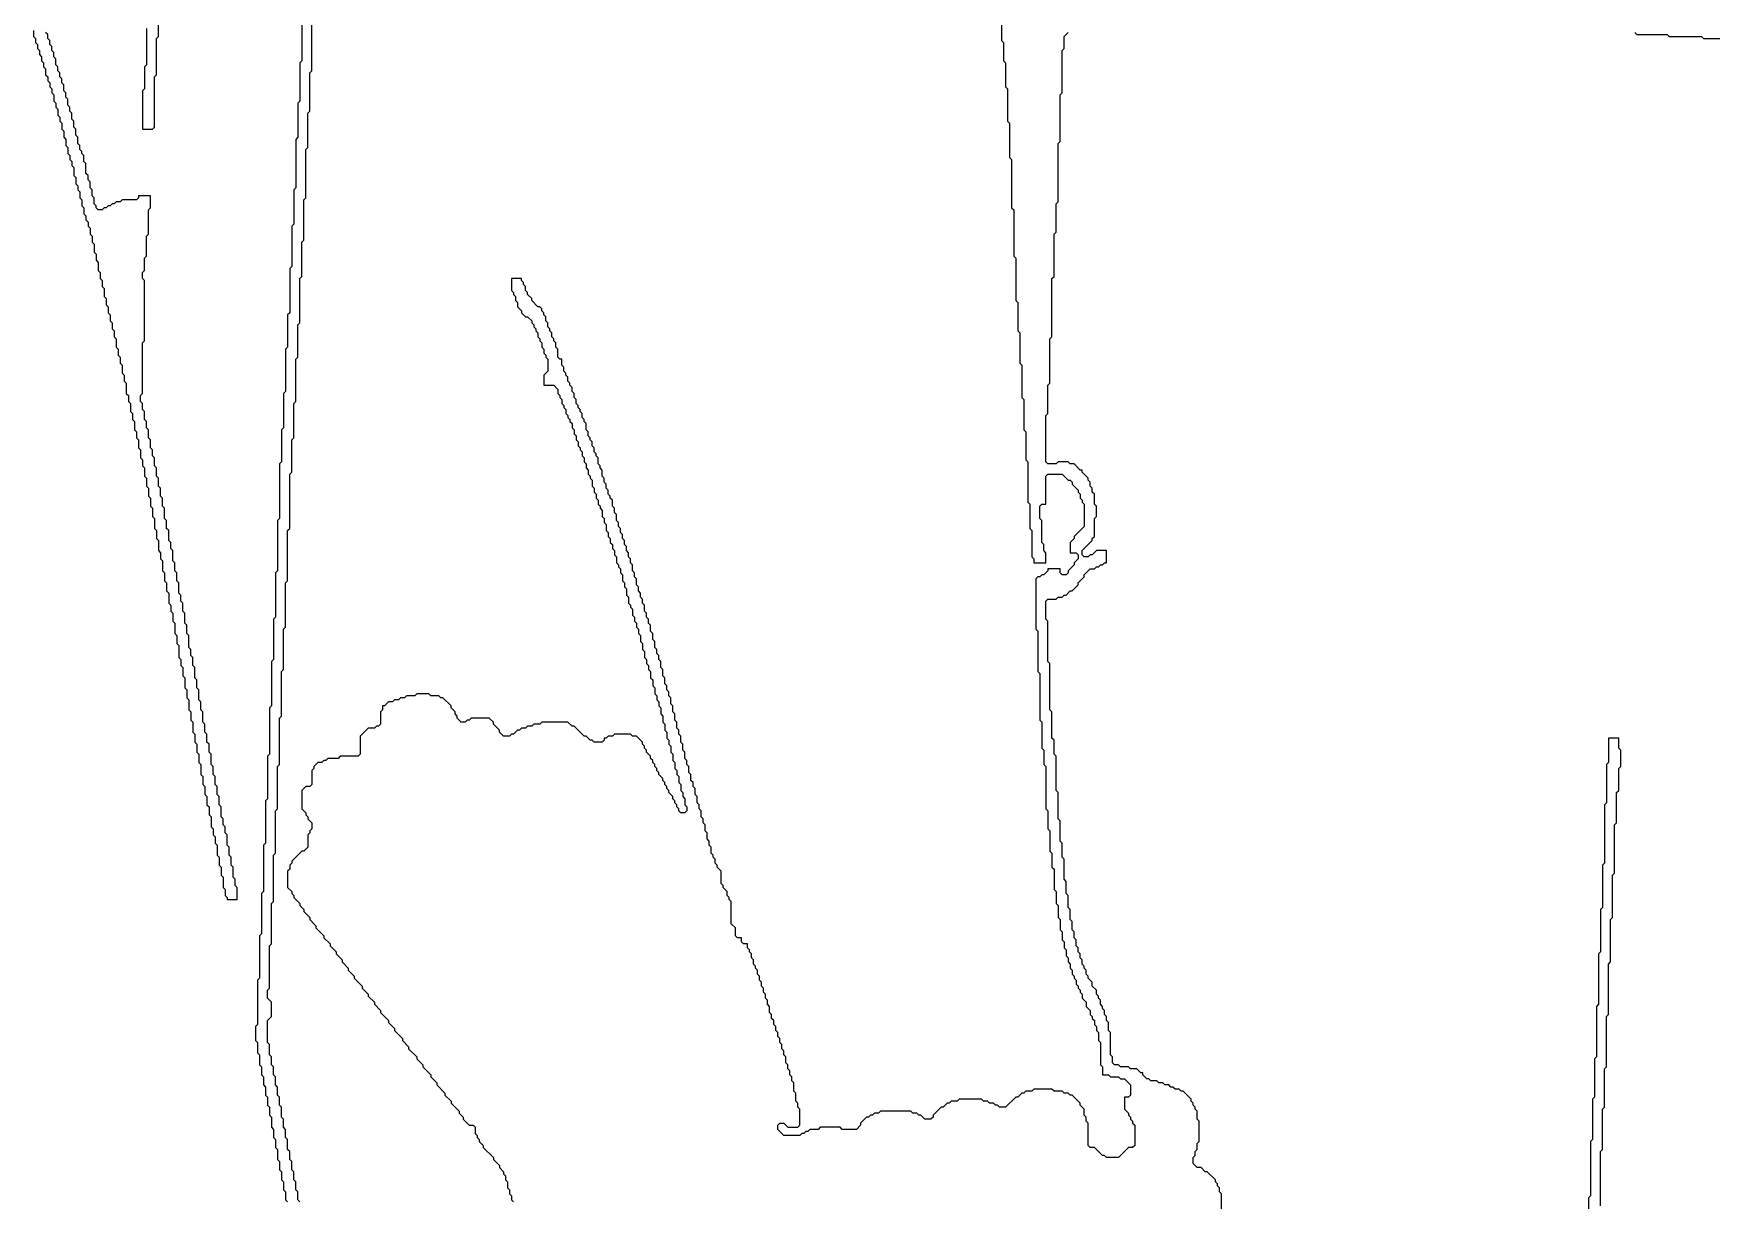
# Model space of a CAD drawing. Header units: metres. Extents: x 0 to 100, y 0 to 127.
# Drawn here: x 54.9 to 75.7, y 35.39 to 49.86 of the extents above; entities that cross this region are included whole.
import ezdxf

# ---------------------------------------------------------------- set-up
doc = ezdxf.new("R2010")
doc.units = ezdxf.units.M

msp = doc.modelspace()

# ---------------------------------------------------------------- linework, layer by layer
for points in [[(66.9, 50.15), (66.9, 49.775), (66.925, 49.75), (66.925, 49.525), (66.95, 49.5), (66.95, 49.2), (66.975, 49.175), (66.975, 48.775), (67, 48.75), (67, 48.325), (67.025, 48.3), (67.025, 47.7), (67.05, 47.675), (67.05, 47.1), (67.075, 47.075), (67.075, 46.55), (67.1, 46.525), (67.1, 46.175), (67.125, 46.15), (67.125, 45.775), (67.15, 45.75), (67.15, 45.35), (67.175, 45.325), (67.175, 44.95), (67.2, 44.925), (67.2, 44.575), (67.225, 44.55), (67.225, 44.05), (67.25, 44.025), (67.25, 43.725), (67.275, 43.7), (67.275, 43.375), (67.3, 43.35), (67.3, 43.3), (67.45, 43.3), (67.45, 43.425), (67.425, 43.45), (67.425, 43.525), (67.4, 43.55), (67.4, 43.825), (67.375, 43.85), (67.375, 44), (67.4, 44.025), (67.45, 44.025), (67.45, 44.375), (67.475, 44.4), (67.65, 44.4), (67.725, 44.325), (67.75, 44.325), (67.775, 44.3), (67.775, 44.275), (67.85, 44.2), (67.85, 44.175), (67.875, 44.15), (67.875, 44.1), (67.9, 44.075), (67.9, 44.05), (67.925, 44.025), (67.925, 43.75), (67.8, 43.625), (67.8, 43.6), (67.75, 43.55), (67.75, 43.425), (67.825, 43.425), (67.85, 43.4), (67.85, 43.35), (67.8, 43.3), (67.8, 43.275), (67.725, 43.2), (67.725, 43.175), (67.7, 43.15), (67.65, 43.15), (67.625, 43.175), (67.625, 43.225), (67.475, 43.225), (67.475, 43.2), (67.425, 43.15), (67.4, 43.15), (67.375, 43.125), (67.35, 43.125), (67.325, 43.1), (67.325, 42.475), (67.35, 42.45), (67.35, 41.95), (67.375, 41.925), (67.375, 41.35), (67.4, 41.325), (67.4, 41), (67.425, 40.975), (67.425, 40.8), (67.45, 40.775), (67.45, 40.25), (67.475, 40.225), (67.475, 40), (67.5, 39.975), (67.5, 39.725), (67.525, 39.7), (67.525, 39.525), (67.55, 39.5), (67.55, 39.25), (67.575, 39.225), (67.575, 39.075), (67.6, 39.05), (67.6, 38.9), (67.625, 38.875), (67.625, 38.75), (67.65, 38.725), (67.65, 38.625), (67.675, 38.6), (67.675, 38.525), (67.7, 38.5), (67.7, 38.425), (67.725, 38.4), (67.725, 38.35), (67.75, 38.325), (67.75, 38.275), (67.775, 38.25), (67.775, 38.2), (67.8, 38.175), (67.8, 38.15), (67.825, 38.125), (67.825, 38.075), (67.85, 38.05), (67.85, 38.025), (67.875, 38), (67.875, 37.975), (67.9, 37.95), (67.9, 37.9), (67.95, 37.85), (67.95, 37.8), (68, 37.75), (68, 37.7), (68.025, 37.675), (68.025, 37.65), (68.05, 37.625), (68.05, 37.575), (68.075, 37.55), (68.075, 37.5), (68.1, 37.475), (68.1, 37.375), (68.125, 37.35), (68.125, 37.075), (68.15, 37.05), (68.15, 36.95), (68.225, 36.95), (68.25, 36.925), (68.35, 36.925), (68.375, 36.9), (68.425, 36.9), (68.5, 36.825), (68.5, 36.7), (68.475, 36.675), (68.425, 36.675), (68.425, 36.525), (68.475, 36.475), (68.475, 36.45), (68.5, 36.425), (68.5, 36.4), (68.525, 36.375), (68.525, 36.35), (68.55, 36.325), (68.55, 36.075), (68.525, 36.05), (68.475, 36.05), (68.35, 35.925), (68.2, 35.925), (68.175, 35.95), (68.15, 35.95), (68.05, 36.05), (68, 36.05), (67.975, 36.075), (67.975, 36.35), (67.95, 36.375), (67.95, 36.425), (67.925, 36.45), (67.925, 36.525), (67.875, 36.575), (67.875, 36.6), (67.775, 36.7), (67.75, 36.7), (67.725, 36.725), (67.675, 36.725), (67.65, 36.75), (67.55, 36.75), (67.525, 36.775), (67.3, 36.775), (67.275, 36.75), (67.2, 36.75), (67.175, 36.725), (67.15, 36.725), (67.1, 36.675), (67.075, 36.675), (66.95, 36.55), (66.875, 36.55), (66.85, 36.575), (66.825, 36.575), (66.8, 36.6), (66.75, 36.6), (66.725, 36.625), (66.675, 36.625), (66.65, 36.65), (66.375, 36.65), (66.35, 36.625), (66.275, 36.625), (66.25, 36.6), (66.225, 36.6), (66.175, 36.55), (66.15, 36.55), (66.05, 36.45), (66.05, 36.425), (66.025, 36.4), (65.95, 36.4), (65.9, 36.45), (65.875, 36.45), (65.85, 36.475), (65.8, 36.475), (65.775, 36.5), (65.4, 36.5), (65.375, 36.475), (65.325, 36.475), (65.3, 36.45), (65.275, 36.45), (65.25, 36.425), (65.225, 36.425), (65.15, 36.35), (65.15, 36.325), (65.1, 36.275), (64.925, 36.275), (64.9, 36.3), (64.65, 36.3), (64.625, 36.275), (64.525, 36.275), (64.5, 36.25), (64.475, 36.25), (64.45, 36.225), (64.425, 36.225), (64.4, 36.2), (64.2, 36.2), (64.125, 36.275), (64.125, 36.325), (64.15, 36.35), (64.2, 36.35), (64.25, 36.3), (64.375, 36.3), (64.4, 36.325), (64.4, 36.525), (64.375, 36.55), (64.375, 36.6), (64.35, 36.625), (64.35, 36.725), (64.325, 36.75), (64.325, 36.85), (64.3, 36.875), (64.3, 36.925), (64.275, 36.95), (64.275, 37), (64.25, 37.025), (64.25, 37.075), (64.225, 37.1), (64.225, 37.175), (64.2, 37.2), (64.2, 37.25), (64.175, 37.275), (64.175, 37.325), (64.15, 37.35), (64.15, 37.4), (64.125, 37.425), (64.125, 37.475), (64.1, 37.5), (64.1, 37.55), (64.075, 37.575), (64.075, 37.625), (64.05, 37.65), (64.05, 37.7), (64.025, 37.725), (64.025, 37.8), (64, 37.825), (64, 37.875), (63.975, 37.9), (63.975, 37.95), (63.95, 37.975), (63.95, 38.025), (63.925, 38.05), (63.925, 38.1), (63.9, 38.125), (63.9, 38.175), (63.875, 38.2), (63.875, 38.25), (63.85, 38.275), (63.85, 38.3), (63.825, 38.325), (63.825, 38.375), (63.8, 38.4), (63.8, 38.45), (63.775, 38.475), (63.775, 38.5), (63.75, 38.525), (63.75, 38.575), (63.7, 38.575), (63.675, 38.6), (63.675, 38.65), (63.625, 38.65), (63.6, 38.675), (63.6, 38.775), (63.55, 38.825), (63.55, 39.1), (63.525, 39.125), (63.525, 39.15), (63.5, 39.175), (63.5, 39.225), (63.45, 39.275), (63.45, 39.3), (63.425, 39.325), (63.425, 39.475), (63.375, 39.525), (63.375, 39.55), (63.35, 39.575), (63.35, 39.625), (63.325, 39.65), (63.325, 39.675), (63.3, 39.7), (63.3, 39.775), (63.275, 39.8), (63.275, 39.85), (63.25, 39.875), (63.25, 39.95), (63.225, 39.975), (63.225, 40.05), (63.2, 40.075), (63.2, 40.125), (63.175, 40.15), (63.175, 40.225), (63.15, 40.25), (63.15, 40.3), (63.125, 40.325), (63.125, 40.4), (63.1, 40.425), (63.1, 40.5), (63.075, 40.525), (63.075, 40.575), (63.05, 40.6), (63.05, 40.675), (63.025, 40.7), (63.025, 40.775), (63, 40.8), (63, 40.85), (62.975, 40.875), (62.975, 40.95), (62.95, 40.975), (62.95, 41.05), (62.925, 41.075), (62.925, 41.15), (62.9, 41.175), (62.9, 41.225), (62.875, 41.25), (62.875, 41.325), (62.85, 41.35), (62.85, 41.425), (62.825, 41.45), (62.825, 41.525), (62.8, 41.55), (62.8, 41.625), (62.775, 41.65), (62.775, 41.7), (62.75, 41.725), (62.75, 41.775), (62.725, 41.8), (62.725, 41.875), (62.7, 41.9), (62.7, 41.975), (62.675, 42), (62.675, 42.075), (62.65, 42.1), (62.65, 42.15), (62.625, 42.175), (62.625, 42.225), (62.6, 42.25), (62.6, 42.325), (62.575, 42.35), (62.575, 42.425), (62.55, 42.45), (62.55, 42.525), (62.525, 42.55), (62.525, 42.6), (62.5, 42.625), (62.5, 42.675), (62.475, 42.7), (62.475, 42.775), (62.45, 42.8), (62.45, 42.85), (62.425, 42.875), (62.425, 42.925), (62.4, 42.95), (62.4, 43), (62.375, 43.025), (62.375, 43.1), (62.35, 43.125), (62.35, 43.175), (62.325, 43.2), (62.325, 43.275), (62.3, 43.3), (62.3, 43.35), (62.275, 43.375), (62.275, 43.425), (62.25, 43.45), (62.25, 43.5), (62.225, 43.525), (62.225, 43.575), (62.2, 43.6), (62.2, 43.65), (62.175, 43.675), (62.175, 43.725), (62.15, 43.75), (62.15, 43.8), (62.125, 43.825), (62.125, 43.9), (62.1, 43.925), (62.1, 43.975), (62.075, 44), (62.075, 44.075), (62.05, 44.1), (62.05, 44.125), (62.025, 44.15), (62.025, 44.2), (62, 44.225), (62, 44.275), (61.975, 44.3), (61.975, 44.35), (61.95, 44.375), (61.95, 44.45), (61.925, 44.475), (61.925, 44.5), (61.9, 44.525), (61.9, 44.6), (61.875, 44.625), (61.875, 44.65), (61.85, 44.675), (61.85, 44.725), (61.825, 44.75), (61.825, 44.8), (61.8, 44.825), (61.8, 44.85), (61.775, 44.875), (61.775, 44.925), (61.75, 44.95), (61.75, 45.025), (61.725, 45.05), (61.725, 45.075), (61.7, 45.1), (61.7, 45.15), (61.675, 45.175), (61.675, 45.2), (61.65, 45.225), (61.65, 45.25), (61.625, 45.275), (61.625, 45.325), (61.6, 45.35), (61.6, 45.4), (61.575, 45.425), (61.575, 45.475), (61.55, 45.5), (61.55, 45.525), (61.525, 45.55), (61.525, 45.6), (61.5, 45.625), (61.5, 45.65), (61.475, 45.675), (61.475, 45.725), (61.45, 45.75), (61.45, 45.825), (61.425, 45.825), (61.4, 45.85), (61.4, 45.95), (61.375, 45.975), (61.375, 46.025), (61.35, 46.05), (61.35, 46.075), (61.325, 46.1), (61.325, 46.15), (61.3, 46.175), (61.3, 46.2), (61.275, 46.225), (61.275, 46.275), (61.25, 46.3), (61.25, 46.35), (61.225, 46.375), (61.225, 46.4), (61.2, 46.425), (61.2, 46.45), (61.175, 46.475), (61.15, 46.475), (61.075, 46.55), (61.075, 46.575), (61.025, 46.625), (61.025, 46.65), (61, 46.675), (61, 46.725), (60.975, 46.75), (60.975, 46.775), (60.95, 46.8), (60.95, 46.825), (60.825, 46.825), (60.825, 46.675), (60.85, 46.65), (60.85, 46.625), (60.875, 46.6), (60.875, 46.55), (60.9, 46.525), (60.9, 46.475), (60.95, 46.425), (60.95, 46.4), (61, 46.35), (61.025, 46.35), (61.075, 46.3), (61.075, 46.275), (61.1, 46.25), (61.1, 46.225), (61.125, 46.2), (61.125, 46.175), (61.15, 46.15), (61.15, 46.1), (61.175, 46.075), (61.175, 46.05), (61.2, 46.025), (61.2, 45.975), (61.225, 45.95), (61.225, 45.9), (61.25, 45.875), (61.25, 45.85), (61.275, 45.825), (61.275, 45.675), (61.225, 45.625), (61.225, 45.5), (61.35, 45.5), (61.4, 45.45), (61.4, 45.4), (61.425, 45.375), (61.425, 45.35), (61.45, 45.325), (61.45, 45.275), (61.475, 45.25), (61.475, 45.225), (61.5, 45.2), (61.5, 45.15), (61.525, 45.125), (61.525, 45.1), (61.55, 45.075), (61.55, 45.05), (61.575, 45.025), (61.575, 44.975), (61.6, 44.95), (61.6, 44.9), (61.625, 44.875), (61.625, 44.825), (61.65, 44.8), (61.65, 44.75), (61.675, 44.725), (61.675, 44.7), (61.7, 44.675), (61.7, 44.625), (61.725, 44.6), (61.725, 44.55), (61.75, 44.525), (61.75, 44.475), (61.775, 44.45), (61.775, 44.4), (61.8, 44.375), (61.8, 44.35), (61.825, 44.325), (61.825, 44.25), (61.85, 44.225), (61.85, 44.175), (61.875, 44.15), (61.875, 44.1), (61.9, 44.075), (61.9, 44.025), (61.925, 44), (61.925, 43.975), (61.95, 43.95), (61.95, 43.875), (61.975, 43.85), (61.975, 43.8), (62, 43.775), (62, 43.7), (62.025, 43.675), (62.025, 43.625), (62.05, 43.6), (62.05, 43.55), (62.075, 43.525), (62.075, 43.475), (62.1, 43.45), (62.1, 43.4), (62.125, 43.375), (62.125, 43.3), (62.15, 43.275), (62.15, 43.25), (62.175, 43.225), (62.175, 43.175), (62.2, 43.15), (62.2, 43.075), (62.225, 43.05), (62.225, 43), (62.25, 42.975), (62.25, 42.9), (62.275, 42.875), (62.275, 42.8), (62.3, 42.775), (62.3, 42.75), (62.325, 42.725), (62.325, 42.65), (62.35, 42.625), (62.35, 42.575), (62.375, 42.55), (62.375, 42.5), (62.4, 42.475), (62.4, 42.425), (62.425, 42.4), (62.425, 42.325), (62.45, 42.3), (62.45, 42.225), (62.475, 42.2), (62.475, 42.125), (62.5, 42.1), (62.5, 42.05), (62.525, 42.025), (62.525, 41.975), (62.55, 41.95), (62.55, 41.875), (62.575, 41.85), (62.575, 41.775), (62.6, 41.75), (62.6, 41.675), (62.625, 41.65), (62.625, 41.6), (62.65, 41.575), (62.65, 41.525), (62.675, 41.5), (62.675, 41.425), (62.7, 41.4), (62.7, 41.325), (62.725, 41.3), (62.725, 41.225), (62.75, 41.2), (62.75, 41.125), (62.775, 41.1), (62.775, 41.05), (62.8, 41.025), (62.8, 40.95), (62.825, 40.925), (62.825, 40.85), (62.85, 40.825), (62.85, 40.75), (62.875, 40.725), (62.875, 40.675), (62.9, 40.65), (62.9, 40.575), (62.925, 40.55), (62.925, 40.475), (62.95, 40.45), (62.95, 40.4), (62.975, 40.375), (62.975, 40.3), (63, 40.275), (63, 40.225), (62.975, 40.2), (62.925, 40.2), (62.9, 40.225), (62.9, 40.25), (62.875, 40.275), (62.875, 40.3), (62.85, 40.325), (62.85, 40.35), (62.825, 40.375), (62.825, 40.4), (62.775, 40.45), (62.775, 40.475), (62.75, 40.5), (62.75, 40.525), (62.725, 40.55), (62.725, 40.575), (62.7, 40.6), (62.7, 40.625), (62.65, 40.675), (62.65, 40.7), (62.625, 40.725), (62.625, 40.75), (62.6, 40.775), (62.6, 40.8), (62.575, 40.825), (62.575, 40.85), (62.55, 40.875), (62.55, 40.9), (62.5, 40.95), (62.5, 40.975), (62.475, 41), (62.475, 41.025), (62.45, 41.05), (62.45, 41.075), (62.375, 41.15), (62.325, 41.15), (62.3, 41.175), (62.1, 41.175), (62.075, 41.15), (62.025, 41.15), (62, 41.125), (61.975, 41.125), (61.975, 41.1), (61.95, 41.075), (61.85, 41.075), (61.825, 41.1), (61.8, 41.1), (61.75, 41.15), (61.725, 41.15), (61.6, 41.275), (61.575, 41.275), (61.525, 41.325), (61.2, 41.325), (61.175, 41.3), (61.1, 41.3), (61.075, 41.275), (61.025, 41.275), (61, 41.25), (60.95, 41.25), (60.925, 41.225), (60.9, 41.225), (60.85, 41.175), (60.825, 41.175), (60.8, 41.15), (60.725, 41.15), (60.675, 41.2), (60.675, 41.225), (60.6, 41.3), (60.6, 41.325), (60.55, 41.375), (60.325, 41.375), (60.3, 41.35), (60.275, 41.35), (60.25, 41.325), (60.2, 41.325), (60.15, 41.375), (60.15, 41.4), (60.125, 41.425), (60.125, 41.45), (60.075, 41.5), (60.075, 41.525), (59.975, 41.625), (59.95, 41.625), (59.925, 41.65), (59.825, 41.65), (59.8, 41.675), (59.65, 41.675), (59.625, 41.65), (59.525, 41.65), (59.5, 41.625), (59.45, 41.625), (59.425, 41.6), (59.375, 41.6), (59.35, 41.575), (59.3, 41.575), (59.25, 41.525), (59.225, 41.525), (59.225, 41.475), (59.2, 41.45), (59.2, 41.3), (59.175, 41.275), (59.15, 41.275), (59.125, 41.25), (59.05, 41.25), (58.95, 41.15), (58.95, 40.925), (58.925, 40.9), (58.7, 40.9), (58.675, 40.875), (58.55, 40.875), (58.525, 40.85), (58.5, 40.85), (58.475, 40.825), (58.425, 40.825), (58.375, 40.775), (58.375, 40.75), (58.35, 40.725), (58.35, 40.55), (58.325, 40.525), (58.275, 40.525), (58.225, 40.475), (58.225, 40.25), (58.275, 40.2), (58.275, 40.175), (58.3, 40.15), (58.3, 40.125), (58.35, 40.075), (58.35, 40), (58.325, 39.975), (58.325, 39.95), (58.3, 39.925), (58.3, 39.775), (58.25, 39.725), (58.225, 39.725), (58.1, 39.6), (58.1, 39.575), (58.075, 39.55), (58.075, 39.5), (58.05, 39.475), (58.05, 39.275), (58.1, 39.225), (58.1, 39.2), (58.125, 39.175), (58.125, 39.15), (58.2, 39.075), (58.2, 39.05), (58.25, 39), (58.25, 38.975), (58.325, 38.9), (58.325, 38.875), (58.4, 38.8), (58.4, 38.775), (58.5, 38.675), (58.5, 38.65), (58.575, 38.575), (58.575, 38.55), (58.65, 38.475), (58.65, 38.45), (58.725, 38.375), (58.725, 38.35), (58.8, 38.275), (58.8, 38.25), (58.875, 38.175), (58.875, 38.15), (58.975, 38.05), (58.975, 38.025), (59.05, 37.95), (59.05, 37.925), (59.125, 37.85), (59.125, 37.825), (59.2, 37.75), (59.2, 37.725), (59.3, 37.625), (59.3, 37.6), (59.375, 37.525), (59.375, 37.5), (59.475, 37.4), (59.475, 37.375), (59.55, 37.3), (59.55, 37.275), (59.65, 37.175), (59.65, 37.15), (59.725, 37.075), (59.725, 37.05), (59.825, 36.95), (59.825, 36.925), (59.9, 36.85), (59.9, 36.825), (60, 36.725), (60, 36.7), (60.075, 36.625), (60.075, 36.6), (60.175, 36.5), (60.175, 36.475), (60.225, 36.425), (60.225, 36.4), (60.3, 36.325), (60.35, 36.325), (60.375, 36.3), (60.375, 36.225), (60.4, 36.2), (60.4, 36.175), (60.425, 36.15), (60.425, 36.125), (60.475, 36.075), (60.475, 36.05), (60.6, 35.925), (60.6, 35.9), (60.675, 35.825), (60.675, 35.8), (60.725, 35.75), (60.725, 35.725), (60.75, 35.7), (60.75, 35.65), (60.775, 35.625), (60.775, 35.55), (60.8, 35.525), (60.8, 35.475), (60.825, 35.45), (60.825, 35.4), (60.85, 35.375)], [(56.3, 49.925), (56.3, 49.475), (56.275, 49.45), (56.275, 49.175), (56.25, 49.15), (56.25, 48.675), (56.375, 48.675), (56.4, 48.7), (56.4, 49.325), (56.425, 49.35), (56.425, 49.8), (56.45, 49.825), (56.45, 50.05)], [(58.225, 50.1), (58.225, 49.525), (58.2, 49.5), (58.2, 49.025), (58.175, 49), (58.175, 48.575), (58.15, 48.55), (58.15, 47.95), (58.125, 47.925), (58.125, 47.5), (58.1, 47.475), (58.1, 46.975), (58.075, 46.95), (58.075, 46.4), (58.05, 46.375), (58.05, 45.975), (58.025, 45.95), (58.025, 45.425), (58, 45.4), (58, 44.975), (57.975, 44.95), (57.975, 44.55), (57.95, 44.525), (57.95, 43.85), (57.925, 43.825), (57.925, 43.2), (57.9, 43.175), (57.9, 42.625), (57.875, 42.6), (57.875, 42.1), (57.85, 42.075), (57.85, 41.525), (57.825, 41.5), (57.825, 40.925), (57.8, 40.9), (57.8, 40.375), (57.775, 40.35), (57.775, 39.825), (57.75, 39.8), (57.75, 39.225), (57.725, 39.2), (57.725, 38.7), (57.7, 38.675), (57.7, 38.15), (57.675, 38.125), (57.675, 37.575), (57.65, 37.55), (57.65, 37.375), (57.675, 37.35), (57.675, 37.225), (57.7, 37.2), (57.7, 37.075), (57.725, 37.05), (57.725, 36.95), (57.75, 36.925), (57.75, 36.825), (57.775, 36.8), (57.775, 36.7), (57.8, 36.675), (57.8, 36.575), (57.825, 36.55), (57.825, 36.45), (57.85, 36.425), (57.85, 36.3), (57.875, 36.275), (57.875, 36.175), (57.9, 36.15), (57.9, 36.05), (57.925, 36.025), (57.925, 35.9), (57.95, 35.875), (57.95, 35.775), (57.975, 35.75), (57.975, 35.65), (58, 35.625), (58, 35.525), (58.025, 35.5), (58.025, 35.4), (58.05, 35.375)], [(58.2, 35.375), (58.175, 35.4), (58.175, 35.5), (58.15, 35.525), (58.15, 35.625), (58.125, 35.65), (58.125, 35.75), (58.1, 35.775), (58.1, 35.875), (58.075, 35.9), (58.075, 36), (58.05, 36.025), (58.05, 36.15), (58.025, 36.175), (58.025, 36.275), (58, 36.3), (58, 36.4), (57.975, 36.425), (57.975, 36.55), (57.95, 36.575), (57.95, 36.675), (57.925, 36.7), (57.925, 36.8), (57.9, 36.825), (57.9, 36.925), (57.875, 36.95), (57.875, 37.05), (57.85, 37.075), (57.85, 37.175), (57.825, 37.2), (57.825, 37.325), (57.8, 37.35), (57.8, 37.625), (57.85, 37.675), (57.85, 37.85), (57.8, 37.9), (57.8, 38), (57.825, 38.025), (57.825, 38.55), (57.85, 38.575), (57.85, 39.075), (57.875, 39.1), (57.875, 39.675), (57.9, 39.7), (57.9, 40.225), (57.925, 40.25), (57.925, 40.775), (57.95, 40.8), (57.95, 41.375), (57.975, 41.4), (57.975, 41.95), (58, 41.975), (58, 42.475), (58.025, 42.5), (58.025, 43.05), (58.05, 43.075), (58.05, 43.7), (58.075, 43.725), (58.075, 44.4), (58.1, 44.425), (58.1, 44.825), (58.125, 44.85), (58.125, 45.275), (58.15, 45.3), (58.15, 45.825), (58.175, 45.85), (58.175, 46.25), (58.2, 46.275), (58.2, 46.825), (58.225, 46.85), (58.225, 47.275), (58.25, 47.3), (58.25, 47.8), (58.275, 47.825), (58.275, 48.425), (58.3, 48.45), (58.3, 48.875), (58.325, 48.9), (58.325, 49.375), (58.35, 49.4), (58.35, 49.975)], [(54.9, 49.9), (54.9, 49.825), (54.925, 49.8), (54.925, 49.75), (54.95, 49.725), (54.95, 49.675), (54.975, 49.65), (54.975, 49.6), (55, 49.575), (55, 49.525), (55.025, 49.5), (55.025, 49.45), (55.05, 49.425), (55.05, 49.35), (55.075, 49.325), (55.075, 49.275), (55.1, 49.25), (55.1, 49.2), (55.125, 49.175), (55.125, 49.125), (55.15, 49.1), (55.15, 49.025), (55.175, 49), (55.175, 48.95), (55.2, 48.925), (55.2, 48.85), (55.225, 48.825), (55.225, 48.775), (55.25, 48.75), (55.25, 48.675), (55.275, 48.65), (55.275, 48.575), (55.3, 48.55), (55.3, 48.475), (55.325, 48.45), (55.325, 48.375), (55.35, 48.35), (55.35, 48.3), (55.375, 48.275), (55.375, 48.225), (55.4, 48.2), (55.4, 48.1), (55.425, 48.075), (55.425, 48), (55.45, 47.975), (55.45, 47.925), (55.475, 47.9), (55.475, 47.825), (55.5, 47.8), (55.5, 47.725), (55.525, 47.7), (55.525, 47.625), (55.55, 47.6), (55.55, 47.55), (55.575, 47.525), (55.575, 47.475), (55.6, 47.45), (55.6, 47.375), (55.625, 47.35), (55.625, 47.275), (55.65, 47.25), (55.65, 47.15), (55.675, 47.125), (55.675, 47.05), (55.7, 47.025), (55.7, 46.925), (55.725, 46.9), (55.725, 46.825), (55.75, 46.8), (55.75, 46.725), (55.775, 46.7), (55.775, 46.6), (55.8, 46.575), (55.8, 46.5), (55.825, 46.475), (55.825, 46.4), (55.85, 46.375), (55.85, 46.3), (55.875, 46.275), (55.875, 46.2), (55.9, 46.175), (55.9, 46.1), (55.925, 46.075), (55.925, 45.975), (55.95, 45.95), (55.95, 45.875), (55.975, 45.85), (55.975, 45.775), (56, 45.75), (56, 45.65), (56.025, 45.625), (56.025, 45.55), (56.05, 45.525), (56.05, 45.4), (56.075, 45.375), (56.075, 45.3), (56.1, 45.275), (56.1, 45.175), (56.125, 45.15), (56.125, 45.075), (56.15, 45.05), (56.15, 44.95), (56.175, 44.925), (56.175, 44.85), (56.2, 44.825), (56.2, 44.725), (56.225, 44.7), (56.225, 44.6), (56.25, 44.575), (56.25, 44.5), (56.275, 44.475), (56.275, 44.375), (56.3, 44.35), (56.3, 44.25), (56.325, 44.225), (56.325, 44.125), (56.35, 44.1), (56.35, 44), (56.375, 43.975), (56.375, 43.875), (56.4, 43.85), (56.4, 43.725), (56.425, 43.7), (56.425, 43.6), (56.45, 43.575), (56.45, 43.45), (56.475, 43.425), (56.475, 43.35), (56.5, 43.325), (56.5, 43.2), (56.525, 43.175), (56.525, 43.075), (56.55, 43.05), (56.55, 42.95), (56.575, 42.925), (56.575, 42.8), (56.6, 42.775), (56.6, 42.7), (56.625, 42.675), (56.625, 42.575), (56.65, 42.55), (56.65, 42.425), (56.675, 42.4), (56.675, 42.3), (56.7, 42.275), (56.7, 42.125), (56.725, 42.1), (56.725, 42.025), (56.75, 42), (56.75, 41.9), (56.775, 41.875), (56.775, 41.75), (56.8, 41.725), (56.8, 41.625), (56.825, 41.6), (56.825, 41.475), (56.85, 41.45), (56.85, 41.35), (56.875, 41.325), (56.875, 41.2), (56.9, 41.175), (56.9, 41.075), (56.925, 41.05), (56.925, 40.95), (56.95, 40.925), (56.95, 40.825), (56.975, 40.8), (56.975, 40.675), (57, 40.65), (57, 40.55), (57.025, 40.525), (57.025, 40.425), (57.05, 40.4), (57.05, 40.3), (57.075, 40.275), (57.075, 40.175), (57.1, 40.15), (57.1, 40.025), (57.125, 40), (57.125, 39.925), (57.15, 39.9), (57.15, 39.825), (57.175, 39.8), (57.175, 39.675), (57.2, 39.65), (57.2, 39.55), (57.225, 39.525), (57.225, 39.425), (57.25, 39.4), (57.25, 39.275), (57.275, 39.25), (57.275, 39.175), (57.3, 39.15), (57.3, 39.125), (57.425, 39.125), (57.425, 39.275), (57.4, 39.3), (57.4, 39.375), (57.375, 39.4), (57.375, 39.525), (57.35, 39.55), (57.35, 39.65), (57.325, 39.675), (57.325, 39.775), (57.3, 39.8), (57.3, 39.925), (57.275, 39.95), (57.275, 40.025), (57.25, 40.05), (57.25, 40.125), (57.225, 40.15), (57.225, 40.275), (57.2, 40.3), (57.2, 40.4), (57.175, 40.425), (57.175, 40.525), (57.15, 40.55), (57.15, 40.65), (57.125, 40.675), (57.125, 40.775), (57.1, 40.8), (57.1, 40.925), (57.075, 40.95), (57.075, 41.05), (57.05, 41.075), (57.05, 41.175), (57.025, 41.2), (57.025, 41.3), (57, 41.325), (57, 41.45), (56.975, 41.475), (56.975, 41.575), (56.95, 41.6), (56.95, 41.725), (56.925, 41.75), (56.925, 41.85), (56.9, 41.875), (56.9, 42), (56.875, 42.025), (56.875, 42.125), (56.85, 42.15), (56.85, 42.225), (56.825, 42.25), (56.825, 42.4), (56.8, 42.425), (56.8, 42.525), (56.775, 42.55), (56.775, 42.675), (56.75, 42.7), (56.75, 42.8), (56.725, 42.825), (56.725, 42.9), (56.7, 42.925), (56.7, 43.05), (56.675, 43.075), (56.675, 43.175), (56.65, 43.2), (56.65, 43.3), (56.625, 43.325), (56.625, 43.45), (56.6, 43.475), (56.6, 43.55), (56.575, 43.575), (56.575, 43.7), (56.55, 43.725), (56.55, 43.825), (56.525, 43.85), (56.525, 43.975), (56.5, 44), (56.5, 44.1), (56.475, 44.125), (56.475, 44.225), (56.45, 44.25), (56.45, 44.35), (56.425, 44.375), (56.425, 44.475), (56.4, 44.5), (56.4, 44.6), (56.375, 44.625), (56.375, 44.7), (56.35, 44.725), (56.35, 44.825), (56.325, 44.85), (56.325, 44.95), (56.3, 44.975), (56.3, 45.05), (56.275, 45.075), (56.275, 45.175), (56.25, 45.2), (56.25, 45.275), (56.225, 45.3), (56.225, 45.375), (56.25, 45.4), (56.25, 46.025), (56.275, 46.05), (56.275, 46.8), (56.25, 46.825), (56.25, 46.9), (56.275, 46.925), (56.275, 47.075), (56.3, 47.1), (56.3, 47.35), (56.325, 47.375), (56.325, 47.675), (56.35, 47.7), (56.35, 47.85), (56.2, 47.85), (56.2, 47.825), (56.175, 47.8), (56, 47.8), (55.975, 47.775), (55.925, 47.775), (55.9, 47.75), (55.875, 47.75), (55.85, 47.725), (55.825, 47.725), (55.8, 47.7), (55.775, 47.7), (55.75, 47.675), (55.7, 47.675), (55.675, 47.7), (55.675, 47.725), (55.65, 47.75), (55.65, 47.825), (55.625, 47.85), (55.625, 47.925), (55.6, 47.95), (55.6, 48.025), (55.575, 48.05), (55.575, 48.1), (55.55, 48.125), (55.55, 48.25), (55.525, 48.275), (55.525, 48.35), (55.5, 48.375), (55.5, 48.4), (55.475, 48.425), (55.475, 48.475), (55.45, 48.5), (55.45, 48.575), (55.425, 48.6), (55.425, 48.675), (55.4, 48.7), (55.4, 48.775), (55.375, 48.8), (55.375, 48.875), (55.35, 48.9), (55.35, 48.95), (55.325, 48.975), (55.325, 49.05), (55.3, 49.075), (55.3, 49.125), (55.275, 49.15), (55.275, 49.225), (55.25, 49.25), (55.25, 49.3), (55.225, 49.325), (55.225, 49.375), (55.2, 49.4), (55.2, 49.45), (55.175, 49.475), (55.175, 49.55), (55.15, 49.575), (55.15, 49.625), (55.125, 49.65), (55.125, 49.7), (55.1, 49.725), (55.1, 49.775), (55.075, 49.8), (55.075, 49.85), (55.05, 49.875)], [(69.625, 35.25), (69.625, 35.475), (69.6, 35.5), (69.6, 35.55), (69.575, 35.575), (69.575, 35.6), (69.55, 35.625), (69.55, 35.65), (69.45, 35.75), (69.425, 35.75), (69.375, 35.8), (69.325, 35.8), (69.275, 35.85), (69.275, 35.925), (69.3, 35.95), (69.3, 36), (69.325, 36.025), (69.325, 36.1), (69.35, 36.125), (69.35, 36.375), (69.325, 36.4), (69.325, 36.5), (69.3, 36.525), (69.3, 36.55), (69.275, 36.575), (69.275, 36.6), (69.25, 36.625), (69.25, 36.65), (69.15, 36.75), (69.125, 36.75), (69.1, 36.775), (69.05, 36.775), (69.025, 36.8), (69, 36.8), (68.975, 36.825), (68.925, 36.825), (68.9, 36.85), (68.85, 36.85), (68.825, 36.875), (68.75, 36.875), (68.725, 36.9), (68.7, 36.9), (68.65, 36.95), (68.65, 36.975), (68.625, 36.975), (68.575, 37.025), (68.5, 37.025), (68.475, 37.05), (68.375, 37.05), (68.35, 37.075), (68.3, 37.075), (68.275, 37.1), (68.275, 37.175), (68.25, 37.2), (68.25, 37.475), (68.225, 37.5), (68.225, 37.6), (68.2, 37.625), (68.2, 37.675), (68.175, 37.7), (68.175, 37.75), (68.15, 37.775), (68.15, 37.8), (68.125, 37.825), (68.125, 37.875), (68.1, 37.9), (68.1, 37.925), (68.075, 37.95), (68.075, 38), (68.025, 38.05), (68.025, 38.1), (67.975, 38.15), (67.975, 38.175), (67.95, 38.2), (67.95, 38.25), (67.925, 38.275), (67.925, 38.3), (67.9, 38.325), (67.9, 38.375), (67.875, 38.4), (67.875, 38.45), (67.85, 38.475), (67.85, 38.525), (67.825, 38.55), (67.825, 38.625), (67.8, 38.65), (67.8, 38.725), (67.775, 38.75), (67.775, 38.85), (67.75, 38.875), (67.75, 39), (67.725, 39.025), (67.725, 39.175), (67.7, 39.2), (67.7, 39.35), (67.675, 39.375), (67.675, 39.625), (67.65, 39.65), (67.65, 39.825), (67.625, 39.85), (67.625, 40.1), (67.6, 40.125), (67.6, 40.45), (67.575, 40.475), (67.575, 40.9), (67.55, 40.925), (67.55, 41.1), (67.525, 41.125), (67.525, 41.45), (67.5, 41.475), (67.5, 42.05), (67.475, 42.075), (67.475, 42.575), (67.45, 42.6), (67.45, 42.825), (67.475, 42.85), (67.575, 42.85), (67.6, 42.875), (67.65, 42.875), (67.675, 42.9), (67.7, 42.9), (67.75, 42.95), (67.775, 42.95), (67.85, 43.025), (67.85, 43.05), (67.925, 43.125), (67.925, 43.15), (68, 43.225), (68.05, 43.225), (68.075, 43.25), (68.1, 43.25), (68.125, 43.275), (68.15, 43.275), (68.175, 43.3), (68.2, 43.3), (68.2, 43.45), (68.075, 43.45), (68.025, 43.4), (68, 43.4), (67.975, 43.375), (67.925, 43.375), (67.9, 43.4), (67.9, 43.45), (68.025, 43.575), (68.025, 43.6), (68.05, 43.625), (68.05, 43.85), (68.075, 43.875), (68.075, 44), (68.05, 44.025), (68.05, 44.15), (68.025, 44.175), (68.025, 44.225), (68, 44.25), (68, 44.3), (67.975, 44.325), (67.975, 44.35), (67.9, 44.425), (67.9, 44.45), (67.875, 44.45), (67.8, 44.525), (67.75, 44.525), (67.725, 44.55), (67.6, 44.55), (67.575, 44.525), (67.475, 44.525), (67.45, 44.55), (67.45, 45.125), (67.475, 45.15), (67.475, 45.5), (67.5, 45.525), (67.5, 46.075), (67.525, 46.1), (67.525, 46.825), (67.55, 46.85), (67.55, 47.375), (67.575, 47.4), (67.575, 47.75), (67.6, 47.775), (67.6, 48.5), (67.625, 48.525), (67.625, 49.1), (67.65, 49.125), (67.65, 49.65), (67.675, 49.675), (67.675, 49.825), (67.725, 49.875)], [(74.75, 49.875), (74.775, 49.85), (75.15, 49.85), (75.175, 49.825), (75.575, 49.825), (75.6, 49.8), (75.95, 49.8)], [(74.325, 35.325), (74.325, 36), (74.35, 36.025), (74.35, 36.525), (74.375, 36.55), (74.375, 37.025), (74.4, 37.05), (74.4, 37.675), (74.425, 37.7), (74.425, 38.325), (74.45, 38.35), (74.45, 38.875), (74.475, 38.9), (74.475, 39.425), (74.5, 39.45), (74.5, 40.05), (74.525, 40.075), (74.525, 40.45), (74.55, 40.475), (74.55, 40.75), (74.575, 40.775), (74.575, 40.975), (74.55, 41), (74.55, 41.125), (74.425, 41.125), (74.425, 40.825), (74.4, 40.8), (74.4, 40.325), (74.375, 40.3), (74.375, 39.575), (74.35, 39.55), (74.35, 39.025), (74.325, 39), (74.325, 38.475), (74.3, 38.45), (74.3, 37.825), (74.275, 37.8), (74.275, 37.175), (74.25, 37.15), (74.25, 36.675), (74.225, 36.65), (74.225, 36.15), (74.2, 36.125), (74.2, 35.45), (74.175, 35.425), (74.175, 34.775)]]:
    msp.add_lwpolyline(points)

doc.saveas('drawing.dxf')
